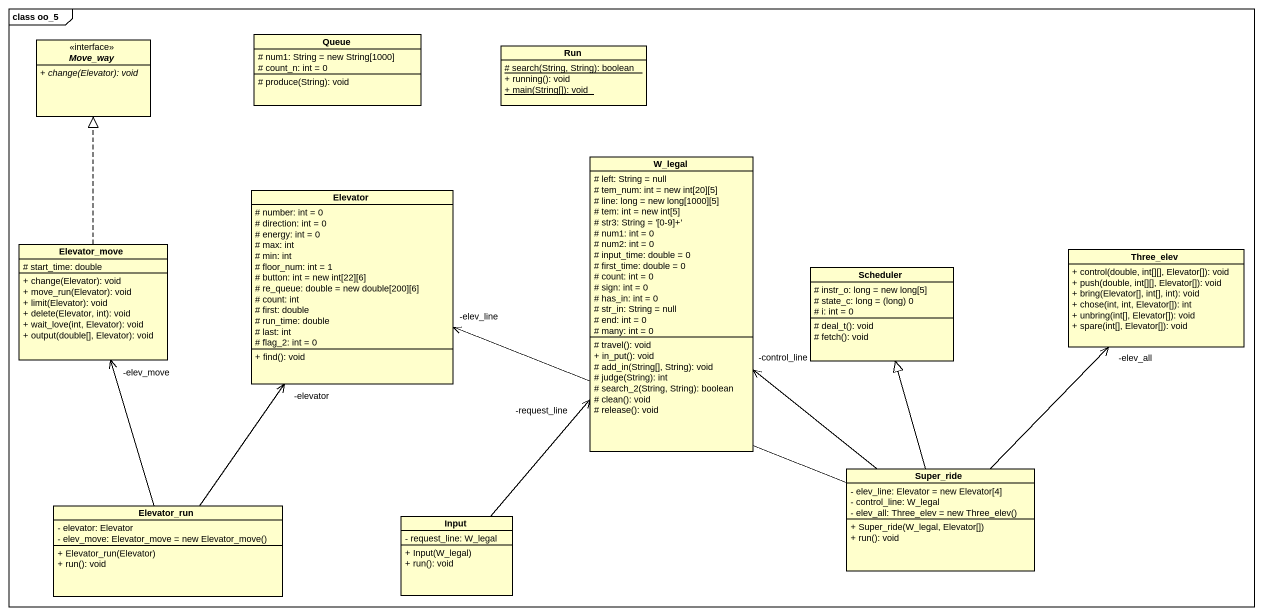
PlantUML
@startuml
mainframe class oo_5
hide circle
hide empty members
skinparam classAttributeIconSize 0
interface Move_way <<interface>> {
  {abstract} + change(Elevator): void
}
class "Queue" as Queue_ {
  # num1: String = new String[1000]
  # count_n: int = 0
  # produce(String): void
}
class Run {
  {static} # search(String, String): boolean
  + running(): void
  {static} + main(String[]): void
}
class W_legal {
  # left: String = null
  # tem_num: int = new int[20][5]
  # line: long = new long[1000][5]
  # tem: int = new int[5]
  # str3: String = '[0-9]+'
  # num1: int = 0
  # num2: int = 0
  # input_time: double = 0
  # first_time: double = 0
  # count: int = 0
  # sign: int = 0
  # has_in: int = 0
  # str_in: String = null
  # end: int = 0
  # many: int = 0
  # travel(): void
  + in_put(): void
  # add_in(String[], String): void
  # judge(String): int
  # search_2(String, String): boolean
  # clean(): void
  # release(): void
}
class Elevator {
  # number: int = 0
  # direction: int = 0
  # energy: int = 0
  # max: int
  # min: int
  # floor_num: int = 1
  # button: int = new int[22][6]
  # re_queue: double = new double[200][6]
  # count: int
  # first: double
  # run_time: double
  # last: int
  # flag_2: int = 0
  + find(): void
}
class Elevator_move {
  # start_time: double
  + change(Elevator): void
  + move_run(Elevator): void
  + limit(Elevator): void
  + delete(Elevator, int): void
  + wait_love(int, Elevator): void
  + output(double[], Elevator): void
}
class Three_elev {
  + control(double, int[][], Elevator[]): void
  + push(double, int[][], Elevator[]): void
  + bring(Elevator[], int[], int): void
  + chose(int, int, Elevator[]): int
  + unbring(int[], Elevator[]): void
  + spare(int[], Elevator[]): void
}
class Scheduler {
  # instr_o: long = new long[5]
  {field} # state_c: long = (long) 0
  # i: int = 0
  # deal_t(): void
  # fetch(): void
}
class Super_ride {
  - elev_line: Elevator = new Elevator[4]
  - control_line: W_legal
  {field} - elev_all: Three_elev = new Three_elev()
  + Super_ride(W_legal, Elevator[])
  + run(): void
}
class Elevator_run {
  - elevator: Elevator
  {field} - elev_move: Elevator_move = new Elevator_move()
  + Elevator_run(Elevator)
  + run(): void
}
class Input {
  - request_line: W_legal
  + Input(W_legal)
  + run(): void
}
Elevator_move .up.|> Move_way
Super_ride -up-> "-control_line" W_legal
Super_ride -left-> "-elev_line" Elevator
Super_ride -up-> "-elev_all" Three_elev
Super_ride -up-|> Scheduler
Elevator_run -up-> "-elevator" Elevator
Elevator_run -up-> "-elev_move" Elevator_move
Input -up-> "-request_line" W_legal
@enduml
